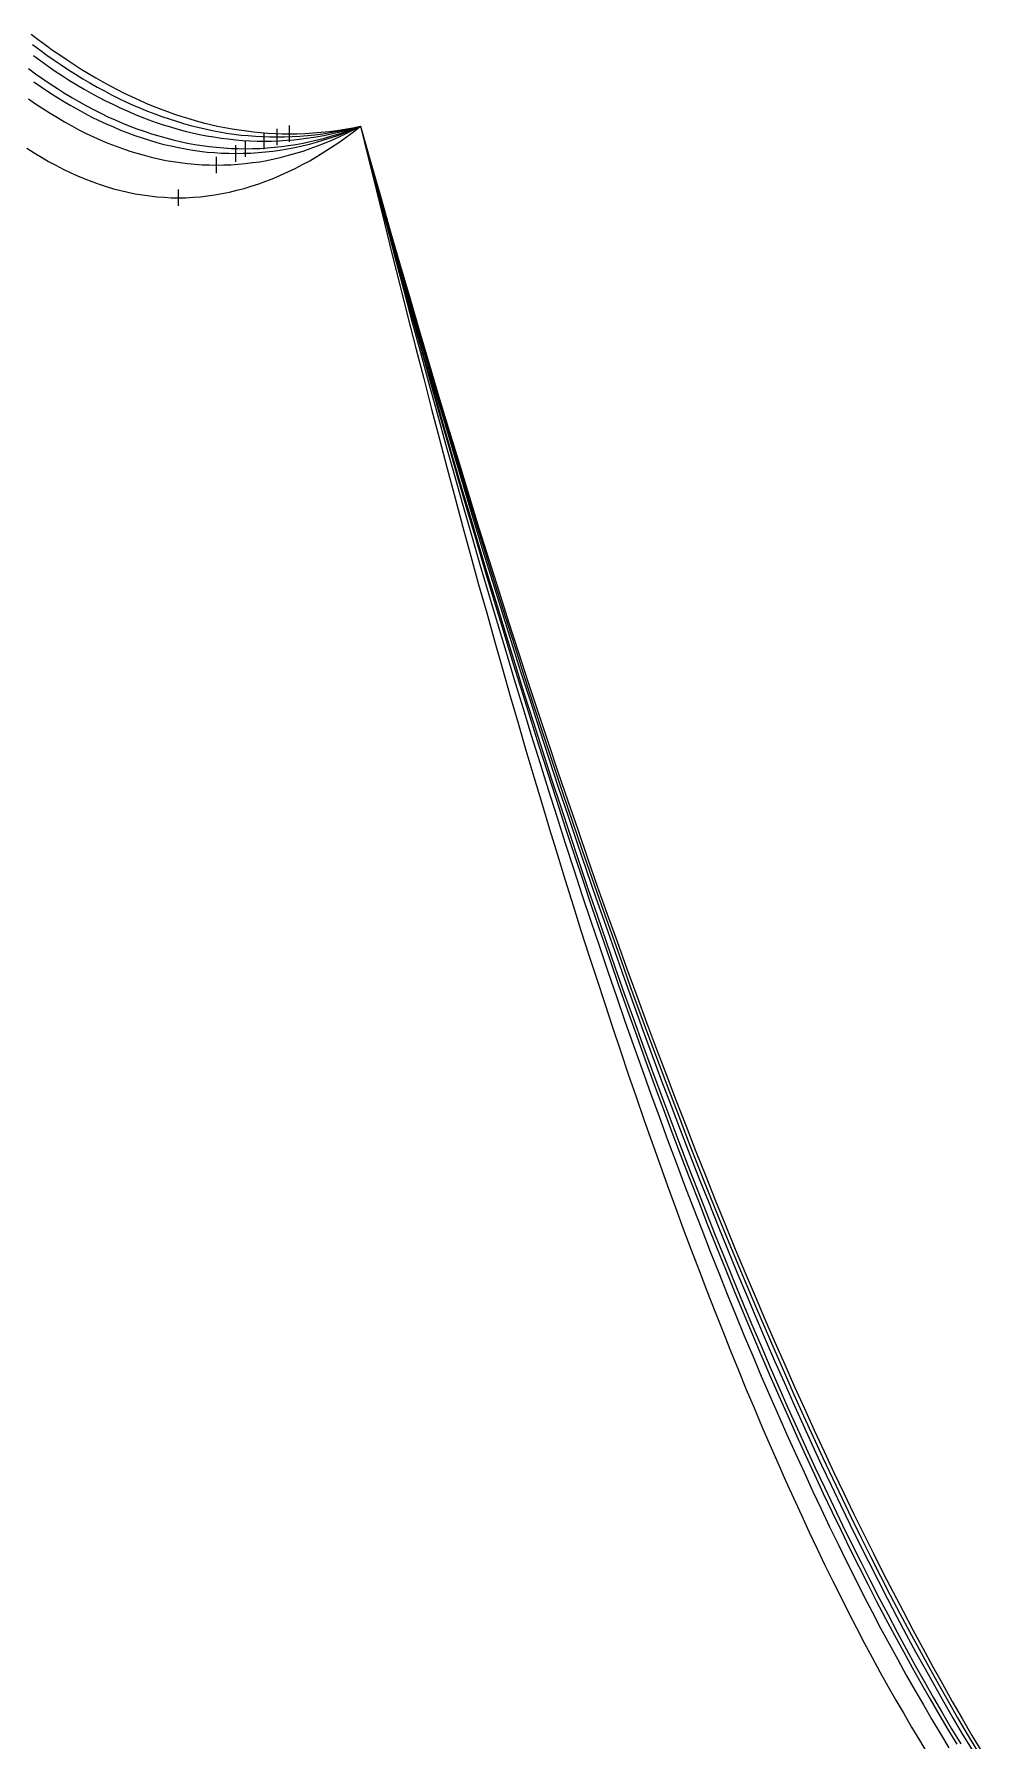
# Model space of a CAD drawing. Header units: metres. Extents: x -87 to 28195, y -4474 to 524.
# Drawn here: x 12355 to 12934, y -2305 to -1262 of the extents above; entities that cross this region are included whole.
import ezdxf

# ---------------------------------------------------------------- set-up
doc = ezdxf.new("R2010")
doc.units = ezdxf.units.M
for name, color, linetype in [('CATENARIES_-10_bare', 7, 'Continuous'), ('CATENARIES_-10_ICE', 7, 'Continuous'), ('CATENARIES_-19_bare', 7, 'Continuous'), ('CATENARIES_-19_HEAVY_ICE', 7, 'Continuous'), ('CATENARIES_0', 7, 'Continuous'), ('CATENARIES_0_ICE', 7, 'Continuous'), ('CATENARIES_50_theoretical', 7, 'Continuous')]:
    doc.layers.add(name, color=color, linetype=linetype)

msp = doc.modelspace()

# ---------------------------------------------------------------- linework, layer by layer
at = {"layer": 'CATENARIES_-10_bare'}
msp.add_line((12503.8, -1330.1), (12503.8, -1320.1), dxfattribs=at)
for points in [[(12354.4, -1268.6, 0), (12358.8, -1271.9, 0), (12363.2, -1275.1, 0), (12367.6, -1278.1, 0), (12371.9, -1281.1, 0), (12376.3, -1284, 0), (12380.7, -1286.8, 0), (12385.1, -1289.5, 0), (12389.5, -1292.1, 0), (12393.9, -1294.6, 0), (12398.3, -1297, 0), (12402.7, -1299.3, 0), (12407.1, -1301.5, 0), (12411.5, -1303.6, 0), (12415.9, -1305.6, 0), (12420.3, -1307.5, 0), (12424.7, -1309.3, 0), (12429.1, -1311, 0), (12433.5, -1312.6, 0), (12437.9, -1314.1, 0), (12442.3, -1315.5, 0), (12446.7, -1316.9, 0), (12451, -1318.1, 0), (12455.4, -1319.2, 0), (12459.8, -1320.2, 0), (12464.2, -1321.2, 0), (12468.6, -1322, 0), (12473, -1322.7, 0), (12477.4, -1323.4, 0), (12481.8, -1323.9, 0), (12486.2, -1324.3, 0), (12490.6, -1324.7, 0), (12495, -1324.9, 0), (12499.4, -1325.1, 0), (12503.8, -1325.1, 0), (12508.4, -1325.1, 0), (12513.1, -1324.9, 0), (12517.7, -1324.6, 0), (12522.4, -1324.2, 0), (12527, -1323.8, 0), (12531.7, -1323.2, 0), (12536.3, -1322.4, 0), (12541, -1321.6, 0), (12545.6, -1320.7, 0), (12550.3, -1319.6, 0), (12554.9, -1318.5, 0)], [(12554.9, -1318.5, 0), (12560.8, -1339.8, 0), (12566.7, -1360.9, 0), (12572.6, -1381.7, 0), (12578.5, -1402.5, 0), (12584.3, -1423, 0), (12590.2, -1443.3, 0), (12596.1, -1463.5, 0), (12602, -1483.4, 0), (12607.9, -1503.2, 0), (12613.8, -1522.8, 0), (12619.6, -1542.2, 0), (12625.5, -1561.5, 0), (12631.4, -1580.5, 0), (12637.3, -1599.4, 0), (12643.2, -1618.1, 0), (12649, -1636.6, 0), (12654.9, -1654.9, 0), (12660.8, -1673, 0), (12666.7, -1690.9, 0), (12672.6, -1708.7, 0), (12678.5, -1726.3, 0), (12684.3, -1743.7, 0), (12690.2, -1760.9, 0), (12696.1, -1777.9, 0), (12702, -1794.8, 0), (12707.9, -1811.4, 0), (12713.8, -1827.9, 0), (12719.6, -1844.2, 0), (12725.5, -1860.3, 0), (12731.4, -1876.3, 0), (12737.3, -1892, 0), (12743.2, -1907.6, 0), (12749, -1923, 0), (12754.9, -1938.2, 0), (12760.8, -1953.3, 0), (12766.7, -1968.1, 0), (12772.6, -1982.8, 0), (12778.5, -1997.3, 0), (12784.3, -2011.6, 0), (12790.2, -2025.7, 0), (12796.1, -2039.7, 0), (12802, -2053.4, 0), (12807.9, -2067, 0), (12813.8, -2080.5, 0), (12819.6, -2093.7, 0), (12825.5, -2106.7, 0), (12831.4, -2119.6, 0), (12837.3, -2132.3, 0), (12843.2, -2144.8, 0), (12849, -2157.2, 0), (12854.9, -2169.3, 0), (12860.8, -2181.3, 0), (12866.7, -2193.1, 0), (12872.6, -2204.7, 0), (12878.5, -2216.2, 0), (12884.3, -2227.4, 0), (12890.2, -2238.5, 0), (12896.1, -2249.4, 0), (12902, -2260.1, 0), (12907.9, -2270.7, 0), (12913.8, -2281.1, 0), (12919.6, -2291.3, 0), (12925.5, -2301.3, 0), (12931.4, -2311.1, 0)]]:
    msp.add_polyline3d(points, dxfattribs=at)
at = {"layer": 'CATENARIES_-10_ICE'}
msp.add_line((12484.5, -1337.3), (12484.5, -1327.3), dxfattribs=at)
for points in [[(12351.9, -1283.3, 0), (12356.3, -1286.5, 0), (12360.7, -1289.6, 0), (12365.2, -1292.6, 0), (12369.6, -1295.5, 0), (12374, -1298.3, 0), (12378.4, -1301, 0), (12382.8, -1303.5, 0), (12387.3, -1306, 0), (12391.7, -1308.3, 0), (12396.1, -1310.5, 0), (12400.5, -1312.7, 0), (12405, -1314.7, 0), (12409.4, -1316.6, 0), (12413.8, -1318.4, 0), (12418.2, -1320.1, 0), (12422.6, -1321.6, 0), (12427.1, -1323.1, 0), (12431.5, -1324.5, 0), (12435.9, -1325.7, 0), (12440.3, -1326.9, 0), (12444.7, -1327.9, 0), (12449.2, -1328.8, 0), (12453.6, -1329.6, 0), (12458, -1330.3, 0), (12462.4, -1330.9, 0), (12466.8, -1331.4, 0), (12471.3, -1331.8, 0), (12475.7, -1332.1, 0), (12480.1, -1332.2, 0), (12484.5, -1332.3, 0), (12488.9, -1332.2, 0), (12493.3, -1332.1, 0), (12497.7, -1331.8, 0), (12502.1, -1331.4, 0), (12506.5, -1330.9, 0), (12510.9, -1330.4, 0), (12515.3, -1329.7, 0), (12519.7, -1328.8, 0), (12524.1, -1327.9, 0), (12528.5, -1326.9, 0), (12532.9, -1325.8, 0), (12537.3, -1324.5, 0), (12541.7, -1323.2, 0), (12546.1, -1321.7, 0), (12550.5, -1320.2, 0), (12554.9, -1318.5, 0)], [(12554.9, -1318.5, 0), (12560.5, -1339.3, 0), (12566, -1360, 0), (12571.6, -1380.4, 0), (12577.2, -1400.7, 0), (12582.7, -1420.8, 0), (12588.3, -1440.7, 0), (12593.8, -1460.4, 0), (12599.4, -1479.9, 0), (12604.9, -1499.3, 0), (12610.5, -1518.5, 0), (12616, -1537.5, 0), (12621.6, -1556.3, 0), (12627.2, -1574.9, 0), (12632.7, -1593.4, 0), (12638.3, -1611.6, 0), (12643.8, -1629.7, 0), (12649.4, -1647.6, 0), (12654.9, -1665.4, 0), (12660.5, -1682.9, 0), (12666, -1700.3, 0), (12671.6, -1717.5, 0), (12677.2, -1734.5, 0), (12682.7, -1751.3, 0), (12688.3, -1768, 0), (12693.8, -1784.4, 0), (12699.4, -1800.7, 0), (12704.9, -1816.8, 0), (12710.5, -1832.8, 0), (12716, -1848.5, 0), (12721.6, -1864.1, 0), (12727.2, -1879.5, 0), (12732.7, -1894.7, 0), (12738.3, -1909.8, 0), (12743.8, -1924.6, 0), (12749.4, -1939.3, 0), (12754.9, -1953.8, 0), (12760.5, -1968.2, 0), (12766, -1982.3, 0), (12771.6, -1996.3, 0), (12777.2, -2010.1, 0), (12782.7, -2023.7, 0), (12788.3, -2037.2, 0), (12793.8, -2050.4, 0), (12799.4, -2063.5, 0), (12804.9, -2076.5, 0), (12810.5, -2089.2, 0), (12816, -2101.8, 0), (12821.6, -2114.2, 0), (12827.2, -2126.4, 0), (12832.7, -2138.4, 0), (12838.3, -2150.3, 0), (12843.8, -2162, 0), (12849.4, -2173.5, 0), (12854.9, -2184.8, 0), (12860.5, -2196, 0), (12866, -2207, 0), (12871.6, -2217.8, 0), (12877.2, -2228.4, 0), (12882.7, -2238.9, 0), (12888.3, -2249.1, 0), (12893.8, -2259.3, 0), (12899.4, -2269.2, 0), (12904.9, -2279, 0), (12910.5, -2288.5, 0), (12916, -2298, 0), (12921.6, -2307.2, 0)]]:
    msp.add_polyline3d(points, dxfattribs=at)
at = {"layer": 'CATENARIES_-19_bare'}
msp.add_line((12511.4, -1328.1), (12511.4, -1318.1), dxfattribs=at)
for points in [[(12353.6, -1262.3, 0), (12357.9, -1265.6, 0), (12362.3, -1268.8, 0), (12366.7, -1272, 0), (12371.1, -1275, 0), (12375.5, -1278, 0), (12379.9, -1280.9, 0), (12384.2, -1283.6, 0), (12388.6, -1286.3, 0), (12393, -1288.9, 0), (12397.4, -1291.4, 0), (12401.8, -1293.8, 0), (12406.2, -1296.1, 0), (12410.5, -1298.3, 0), (12414.9, -1300.4, 0), (12419.3, -1302.4, 0), (12423.7, -1304.4, 0), (12428.1, -1306.2, 0), (12432.5, -1307.9, 0), (12436.8, -1309.6, 0), (12441.2, -1311.1, 0), (12445.6, -1312.6, 0), (12450, -1313.9, 0), (12454.4, -1315.2, 0), (12458.8, -1316.4, 0), (12463.1, -1317.5, 0), (12467.5, -1318.4, 0), (12471.9, -1319.3, 0), (12476.3, -1320.1, 0), (12480.7, -1320.8, 0), (12485.1, -1321.4, 0), (12489.4, -1322, 0), (12493.8, -1322.4, 0), (12498.2, -1322.7, 0), (12502.6, -1323, 0), (12507, -1323.1, 0), (12511.4, -1323.1, 0), (12516.2, -1323.1, 0), (12521, -1322.9, 0), (12525.9, -1322.6, 0), (12530.7, -1322.2, 0), (12535.6, -1321.7, 0), (12540.4, -1321.1, 0), (12545.2, -1320.3, 0), (12550.1, -1319.5, 0), (12554.9, -1318.5, 0)], [(12554.9, -1318.5, 0), (12561, -1340, 0), (12567, -1361.3, 0), (12573, -1382.5, 0), (12579, -1403.4, 0), (12585.1, -1424.1, 0), (12591.1, -1444.7, 0), (12597.1, -1465.1, 0), (12603.1, -1485.3, 0), (12609.1, -1505.3, 0), (12615.2, -1525.1, 0), (12621.2, -1544.7, 0), (12627.2, -1564.2, 0), (12633.2, -1583.4, 0), (12639.3, -1602.5, 0), (12645.3, -1621.4, 0), (12651.3, -1640.1, 0), (12657.3, -1658.6, 0), (12663.4, -1676.9, 0), (12669.4, -1695.1, 0), (12675.4, -1713.1, 0), (12681.4, -1730.8, 0), (12687.5, -1748.4, 0), (12693.5, -1765.8, 0), (12699.5, -1783, 0), (12705.5, -1800.1, 0), (12711.6, -1816.9, 0), (12717.6, -1833.6, 0), (12723.6, -1850.1, 0), (12729.6, -1866.4, 0), (12735.7, -1882.5, 0), (12741.7, -1898.4, 0), (12747.7, -1914.2, 0), (12753.7, -1929.7, 0), (12759.7, -1945.1, 0), (12765.8, -1960.3, 0), (12771.8, -1975.3, 0), (12777.8, -1990.2, 0), (12783.8, -2004.8, 0), (12789.9, -2019.3, 0), (12795.9, -2033.6, 0), (12801.9, -2047.7, 0), (12807.9, -2061.6, 0), (12814, -2075.3, 0), (12820, -2088.9, 0), (12826, -2102.3, 0), (12832, -2115.5, 0), (12838.1, -2128.5, 0), (12844.1, -2141.3, 0), (12850.1, -2154, 0), (12856.1, -2166.4, 0), (12862.2, -2178.7, 0), (12868.2, -2190.8, 0), (12874.2, -2202.8, 0), (12880.2, -2214.5, 0), (12886.3, -2226.1, 0), (12892.3, -2237.5, 0), (12898.3, -2248.7, 0), (12904.3, -2259.7, 0), (12910.4, -2270.5, 0), (12916.4, -2281.2, 0), (12922.4, -2291.7, 0), (12928.4, -2302, 0), (12934.4, -2312.1, 0)]]:
    msp.add_polyline3d(points, dxfattribs=at)
at = {"layer": 'CATENARIES_-19_HEAVY_ICE'}
msp.add_line((12466.8, -1347.3), (12466.8, -1337.3), dxfattribs=at)
for points in [[(12351.9, -1301.8, 0), (12356.3, -1304.9, 0), (12360.7, -1307.8, 0), (12365.1, -1310.6, 0), (12369.6, -1313.3, 0), (12374, -1315.9, 0), (12378.4, -1318.3, 0), (12382.8, -1320.7, 0), (12387.2, -1322.9, 0), (12391.7, -1325, 0), (12396.1, -1327, 0), (12400.5, -1328.8, 0), (12404.9, -1330.6, 0), (12409.3, -1332.2, 0), (12413.8, -1333.7, 0), (12418.2, -1335, 0), (12422.6, -1336.3, 0), (12427, -1337.4, 0), (12431.4, -1338.5, 0), (12435.9, -1339.4, 0), (12440.3, -1340.1, 0), (12444.7, -1340.8, 0), (12449.1, -1341.3, 0), (12453.5, -1341.8, 0), (12458, -1342.1, 0), (12462.4, -1342.2, 0), (12466.8, -1342.3, 0), (12471.2, -1342.2, 0), (12475.6, -1342.1, 0), (12480, -1341.8, 0), (12484.4, -1341.3, 0), (12488.8, -1340.8, 0), (12493.2, -1340.2, 0), (12497.6, -1339.4, 0), (12502.1, -1338.5, 0), (12506.5, -1337.5, 0), (12510.9, -1336.3, 0), (12515.3, -1335.1, 0), (12519.7, -1333.7, 0), (12524.1, -1332.2, 0), (12528.5, -1330.6, 0), (12532.9, -1328.9, 0), (12537.3, -1327.1, 0), (12541.7, -1325.1, 0), (12546.1, -1323, 0), (12550.5, -1320.8, 0), (12554.9, -1318.5, 0)], [(12554.9, -1318.5, 0), (12560.1, -1338.8, 0), (12565.3, -1358.9, 0), (12570.6, -1378.8, 0), (12575.8, -1398.6, 0), (12581, -1418.2, 0), (12586.2, -1437.6, 0), (12591.4, -1456.8, 0), (12596.6, -1475.8, 0), (12601.8, -1494.7, 0), (12607, -1513.4, 0), (12612.2, -1531.9, 0), (12617.4, -1550.2, 0), (12622.6, -1568.4, 0), (12627.8, -1586.4, 0), (12633.1, -1604.2, 0), (12638.3, -1621.8, 0), (12643.5, -1639.3, 0), (12648.7, -1656.6, 0), (12653.9, -1673.7, 0), (12659.1, -1690.6, 0), (12664.3, -1707.4, 0), (12669.5, -1724, 0), (12674.7, -1740.4, 0), (12679.9, -1756.6, 0), (12685.1, -1772.7, 0), (12690.3, -1788.6, 0), (12695.6, -1804.3, 0), (12700.8, -1819.8, 0), (12706, -1835.2, 0), (12711.2, -1850.4, 0), (12716.4, -1865.4, 0), (12721.6, -1880.3, 0), (12726.8, -1895, 0), (12732, -1909.5, 0), (12737.2, -1923.8, 0), (12742.4, -1938, 0), (12747.6, -1951.9, 0), (12752.8, -1965.8, 0), (12758.1, -1979.4, 0), (12763.3, -1992.9, 0), (12768.5, -2006.2, 0), (12773.7, -2019.3, 0), (12778.9, -2032.3, 0), (12784.1, -2045.1, 0), (12789.3, -2057.7, 0), (12794.5, -2070.1, 0), (12799.7, -2082.4, 0), (12804.9, -2094.5, 0), (12810.1, -2106.4, 0), (12815.3, -2118.2, 0), (12820.6, -2129.8, 0), (12825.8, -2141.2, 0), (12831, -2152.5, 0), (12836.2, -2163.6, 0), (12841.4, -2174.5, 0), (12846.6, -2185.2, 0), (12851.8, -2195.8, 0), (12857, -2206.2, 0), (12862.2, -2216.4, 0), (12867.4, -2226.5, 0), (12872.6, -2236.4, 0), (12877.8, -2246.1, 0), (12883.1, -2255.7, 0), (12888.3, -2265.1, 0), (12893.5, -2274.3, 0), (12898.7, -2283.4, 0), (12903.9, -2292.2, 0), (12909.1, -2301, 0), (12914.3, -2309.5, 0)]]:
    msp.add_polyline3d(points, dxfattribs=at)
at = {"layer": 'CATENARIES_0'}
msp.add_line((12496, -1332.6), (12496, -1322.6), dxfattribs=at)
for points in [[(12355.1, -1275.4, 0), (12359.5, -1278.6, 0), (12363.9, -1281.8, 0), (12368.3, -1284.8, 0), (12372.7, -1287.7, 0), (12377.1, -1290.5, 0), (12381.5, -1293.2, 0), (12385.9, -1295.8, 0), (12390.3, -1298.3, 0), (12394.7, -1300.7, 0), (12399.1, -1303, 0), (12403.5, -1305.1, 0), (12407.9, -1307.2, 0), (12412.3, -1309.2, 0), (12416.7, -1311.1, 0), (12421.1, -1312.9, 0), (12425.5, -1314.6, 0), (12429.9, -1316.2, 0), (12434.3, -1317.6, 0), (12438.8, -1319, 0), (12443.2, -1320.3, 0), (12447.6, -1321.5, 0), (12452, -1322.5, 0), (12456.4, -1323.5, 0), (12460.8, -1324.4, 0), (12465.2, -1325.1, 0), (12469.6, -1325.8, 0), (12474, -1326.3, 0), (12478.4, -1326.8, 0), (12482.8, -1327.2, 0), (12487.2, -1327.4, 0), (12491.6, -1327.6, 0), (12496, -1327.6, 0), (12500.5, -1327.6, 0), (12505.1, -1327.4, 0), (12509.6, -1327.1, 0), (12514.1, -1326.8, 0), (12518.7, -1326.3, 0), (12523.2, -1325.7, 0), (12527.7, -1325, 0), (12532.3, -1324.2, 0), (12536.8, -1323.2, 0), (12541.3, -1322.2, 0), (12545.9, -1321.1, 0), (12550.4, -1319.8, 0), (12554.9, -1318.5, 0)], [(12554.9, -1318.5, 0), (12560.7, -1339.6, 0), (12566.4, -1360.5, 0), (12572.2, -1381.2, 0), (12577.9, -1401.7, 0), (12583.7, -1422, 0), (12589.4, -1442.1, 0), (12595.2, -1462.1, 0), (12600.9, -1481.9, 0), (12606.7, -1501.5, 0), (12612.4, -1520.9, 0), (12618.1, -1540.1, 0), (12623.9, -1559.2, 0), (12629.6, -1578, 0), (12635.4, -1596.7, 0), (12641.1, -1615.2, 0), (12646.9, -1633.5, 0), (12652.6, -1651.7, 0), (12658.4, -1669.6, 0), (12664.1, -1687.4, 0), (12669.9, -1705, 0), (12675.6, -1722.4, 0), (12681.4, -1739.6, 0), (12687.1, -1756.7, 0), (12692.9, -1773.5, 0), (12698.6, -1790.2, 0), (12704.4, -1806.7, 0), (12710.1, -1823, 0), (12715.8, -1839.2, 0), (12721.6, -1855.1, 0), (12727.3, -1870.9, 0), (12733.1, -1886.5, 0), (12738.8, -1902, 0), (12744.6, -1917.2, 0), (12750.3, -1932.3, 0), (12756.1, -1947.1, 0), (12761.8, -1961.8, 0), (12767.6, -1976.4, 0), (12773.3, -1990.7, 0), (12779.1, -2004.9, 0), (12784.8, -2018.9, 0), (12790.6, -2032.7, 0), (12796.3, -2046.3, 0), (12802.1, -2059.8, 0), (12807.8, -2073.1, 0), (12813.6, -2086.2, 0), (12819.3, -2099.1, 0), (12825, -2111.8, 0), (12830.8, -2124.4, 0), (12836.5, -2136.8, 0), (12842.3, -2149, 0), (12848, -2161, 0), (12853.8, -2172.9, 0), (12859.5, -2184.6, 0), (12865.3, -2196.1, 0), (12871, -2207.4, 0), (12876.8, -2218.5, 0), (12882.5, -2229.5, 0), (12888.3, -2240.3, 0), (12894, -2250.9, 0), (12899.8, -2261.4, 0), (12905.5, -2271.6, 0), (12911.3, -2281.7, 0), (12917, -2291.6, 0), (12922.7, -2301.4, 0), (12928.5, -2310.9, 0)]]:
    msp.add_polyline3d(points, dxfattribs=at)
at = {"layer": 'CATENARIES_0_ICE'}
msp.add_line((12478.7, -1340.2), (12478.7, -1330.2), dxfattribs=at)
for points in [[(12355.3, -1291.5, 0), (12359.7, -1294.5, 0), (12364.1, -1297.5, 0), (12368.6, -1300.3, 0), (12373, -1303.1, 0), (12377.4, -1305.7, 0), (12381.8, -1308.2, 0), (12386.2, -1310.6, 0), (12390.6, -1312.9, 0), (12395, -1315, 0), (12399.4, -1317.1, 0), (12403.8, -1319, 0), (12408.2, -1320.9, 0), (12412.6, -1322.6, 0), (12417, -1324.2, 0), (12421.4, -1325.7, 0), (12425.9, -1327.1, 0), (12430.3, -1328.4, 0), (12434.7, -1329.6, 0), (12439.1, -1330.6, 0), (12443.5, -1331.6, 0), (12447.9, -1332.4, 0), (12452.3, -1333.1, 0), (12456.7, -1333.8, 0), (12461.1, -1334.3, 0), (12465.5, -1334.6, 0), (12469.9, -1334.9, 0), (12474.3, -1335.1, 0), (12478.7, -1335.2, 0), (12483.2, -1335.1, 0), (12487.7, -1334.9, 0), (12492.2, -1334.6, 0), (12496.7, -1334.2, 0), (12501.2, -1333.7, 0), (12505.6, -1333.1, 0), (12510.1, -1332.3, 0), (12514.6, -1331.5, 0), (12519.1, -1330.5, 0), (12523.6, -1329.4, 0), (12528, -1328.2, 0), (12532.5, -1326.9, 0), (12537, -1325.4, 0), (12541.5, -1323.9, 0), (12546, -1322.2, 0), (12550.4, -1320.4, 0), (12554.9, -1318.5, 0)], [(12554.9, -1318.5, 0), (12560.4, -1339.1, 0), (12565.8, -1359.5, 0), (12571.2, -1379.8, 0), (12576.7, -1399.9, 0), (12582.1, -1419.8, 0), (12587.5, -1439.5, 0), (12593, -1459, 0), (12598.4, -1478.3, 0), (12603.8, -1497.5, 0), (12609.3, -1516.5, 0), (12614.7, -1535.3, 0), (12620.1, -1553.9, 0), (12625.6, -1572.4, 0), (12631, -1590.7, 0), (12636.5, -1608.8, 0), (12641.9, -1626.7, 0), (12647.3, -1644.4, 0), (12652.8, -1662, 0), (12658.2, -1679.4, 0), (12663.6, -1696.6, 0), (12669.1, -1713.6, 0), (12674.5, -1730.4, 0), (12679.9, -1747.1, 0), (12685.4, -1763.6, 0), (12690.8, -1779.9, 0), (12696.2, -1796.1, 0), (12701.7, -1812, 0), (12707.1, -1827.8, 0), (12712.5, -1843.4, 0), (12718, -1858.9, 0), (12723.4, -1874.1, 0), (12728.8, -1889.2, 0), (12734.3, -1904.1, 0), (12739.7, -1918.8, 0), (12745.1, -1933.4, 0), (12750.6, -1947.8, 0), (12756, -1962, 0), (12761.5, -1976, 0), (12766.9, -1989.9, 0), (12772.3, -2003.6, 0), (12777.8, -2017.1, 0), (12783.2, -2030.4, 0), (12788.6, -2043.6, 0), (12794.1, -2056.5, 0), (12799.5, -2069.3, 0), (12804.9, -2082, 0), (12810.4, -2094.4, 0), (12815.8, -2106.7, 0), (12821.2, -2118.8, 0), (12826.7, -2130.8, 0), (12832.1, -2142.5, 0), (12837.5, -2154.1, 0), (12843, -2165.6, 0), (12848.4, -2176.8, 0), (12853.8, -2187.9, 0), (12859.3, -2198.8, 0), (12864.7, -2209.5, 0), (12870.1, -2220.1, 0), (12875.6, -2230.5, 0), (12881, -2240.7, 0), (12886.5, -2250.7, 0), (12891.9, -2260.6, 0), (12897.3, -2270.3, 0), (12902.8, -2279.8, 0), (12908.2, -2289.1, 0), (12913.6, -2298.3, 0), (12919.1, -2307.3, 0)]]:
    msp.add_polyline3d(points, dxfattribs=at)
at = {"layer": 'CATENARIES_50_theoretical'}
msp.add_line((12443.6, -1367.2), (12443.6, -1357.2), dxfattribs=at)
for points in [[(12351, -1332, 0), (12355.4, -1334.8, 0), (12359.8, -1337.5, 0), (12364.2, -1340, 0), (12368.7, -1342.4, 0), (12373.1, -1344.7, 0), (12377.5, -1346.8, 0), (12381.9, -1348.8, 0), (12386.3, -1350.6, 0), (12390.7, -1352.4, 0), (12395.1, -1353.9, 0), (12399.5, -1355.4, 0), (12403.9, -1356.7, 0), (12408.3, -1357.8, 0), (12412.7, -1358.9, 0), (12417.2, -1359.8, 0), (12421.6, -1360.5, 0), (12426, -1361.1, 0), (12430.4, -1361.6, 0), (12434.8, -1361.9, 0), (12439.2, -1362.2, 0), (12443.6, -1362.2, 0), (12448.1, -1362.2, 0), (12452.5, -1361.9, 0), (12457, -1361.6, 0), (12461.4, -1361.1, 0), (12465.9, -1360.5, 0), (12470.3, -1359.7, 0), (12474.8, -1358.8, 0), (12479.2, -1357.7, 0), (12483.7, -1356.6, 0), (12488.1, -1355.2, 0), (12492.6, -1353.8, 0), (12497, -1352.2, 0), (12501.5, -1350.4, 0), (12505.9, -1348.5, 0), (12510.4, -1346.5, 0), (12514.9, -1344.3, 0), (12519.3, -1342, 0), (12523.8, -1339.6, 0), (12528.2, -1337, 0), (12532.7, -1334.2, 0), (12537.1, -1331.4, 0), (12541.6, -1328.4, 0), (12546, -1325.2, 0), (12550.5, -1321.9, 0), (12554.9, -1318.5, 0)], [(12554.9, -1318.5, 0), (12559.7, -1338.4, 0), (12564.5, -1358.1, 0), (12569.4, -1377.7, 0), (12574.2, -1397.1, 0), (12579, -1416.3, 0), (12583.8, -1435.3, 0), (12588.6, -1454.2, 0), (12593.4, -1472.8, 0), (12598.2, -1491.4, 0), (12603, -1509.7, 0), (12607.8, -1527.8, 0), (12612.6, -1545.8, 0), (12617.4, -1563.6, 0), (12622.2, -1581.3, 0), (12627, -1598.7, 0), (12631.9, -1616, 0), (12636.7, -1633.1, 0), (12641.5, -1650.1, 0), (12646.3, -1666.8, 0), (12651.1, -1683.4, 0), (12655.9, -1699.9, 0), (12660.7, -1716.1, 0), (12665.5, -1732.2, 0), (12670.3, -1748.1, 0), (12675.1, -1763.8, 0), (12679.9, -1779.4, 0), (12684.7, -1794.8, 0), (12689.5, -1810, 0), (12694.4, -1825.1, 0), (12699.2, -1839.9, 0), (12704, -1854.6, 0), (12708.8, -1869.2, 0), (12713.6, -1883.6, 0), (12718.4, -1897.8, 0), (12723.2, -1911.8, 0), (12728, -1925.6, 0), (12732.8, -1939.3, 0), (12737.6, -1952.9, 0), (12742.4, -1966.2, 0), (12747.2, -1979.4, 0), (12752, -1992.4, 0), (12756.9, -2005.3, 0), (12761.7, -2017.9, 0), (12766.5, -2030.4, 0), (12771.3, -2042.8, 0), (12776.1, -2054.9, 0), (12780.9, -2066.9, 0), (12785.7, -2078.8, 0), (12790.5, -2090.5, 0), (12795.3, -2101.9, 0), (12800.1, -2113.3, 0), (12804.9, -2124.4, 0), (12809.7, -2135.4, 0), (12814.5, -2146.3, 0), (12819.4, -2156.9, 0), (12824.2, -2167.4, 0), (12829, -2177.8, 0), (12833.8, -2187.9, 0), (12838.6, -2197.9, 0), (12843.4, -2207.8, 0), (12848.2, -2217.4, 0), (12853, -2226.9, 0), (12857.8, -2236.2, 0), (12862.6, -2245.4, 0), (12867.4, -2254.4, 0), (12872.2, -2263.2, 0), (12877, -2271.9, 0), (12881.9, -2280.4, 0), (12886.7, -2288.7, 0), (12891.5, -2296.9, 0), (12896.3, -2304.9, 0), (12901.1, -2312.8, 0)]]:
    msp.add_polyline3d(points, dxfattribs=at)

doc.saveas('drawing.dxf')
